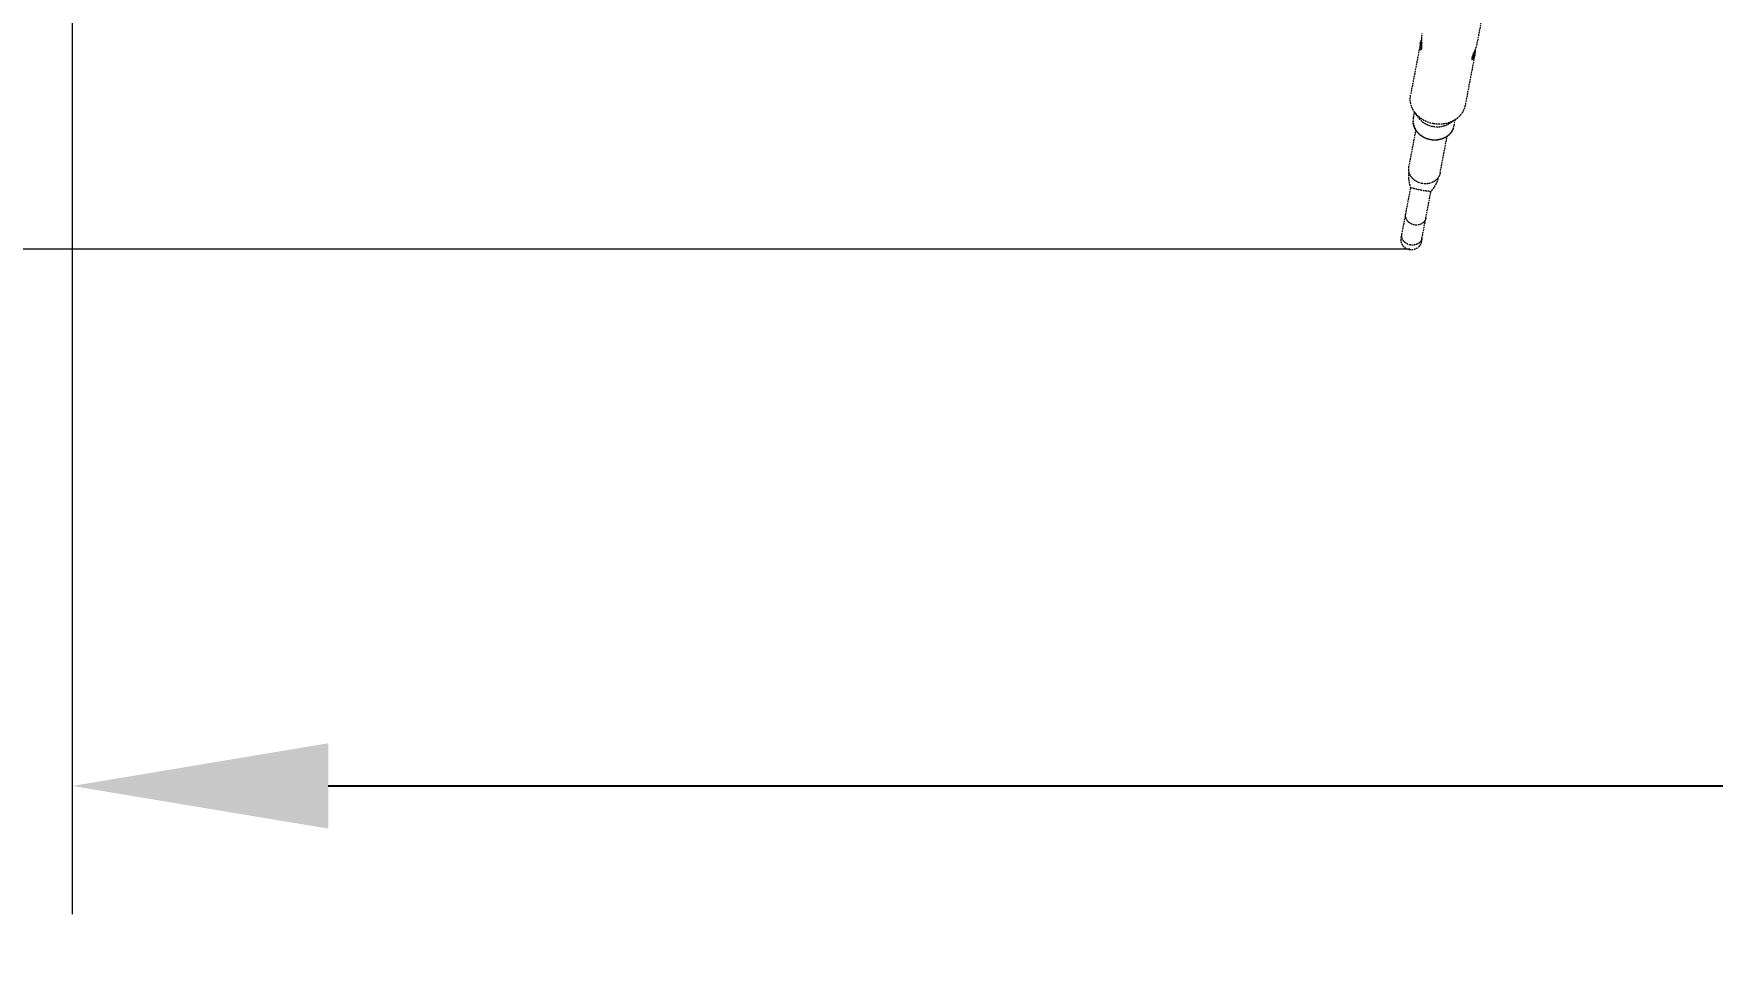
# Model space of a CAD drawing. Header units: millimetres. Extents: x -6347 to 5606, y -5931 to 5534.
# Drawn here: x -3519 to -2208, y -4120 to -3395 of the extents above; entities that cross this region are included whole.
import ezdxf

# ---------------------------------------------------------------- set-up
doc = ezdxf.new("R2010")
doc.units = ezdxf.units.MM
doc.linetypes.add('HIDDEN', pattern=[1.905, 1.27, -0.635])
for name, color, linetype in [('DIKOM_ЗОНА', 90, 'Continuous'), ('DIKOM_ОБЪЕКТ', 7, 'Continuous'), ('DIKOM_РАЗМЕР_ЗОНА', 7, 'Continuous'), ('DIKOM_РАЗМЕР_ОБЪЕКТА', 7, 'Continuous')]:
    doc.layers.add(name, color=color, linetype=linetype)
doc.styles.add('style1', font='arialbd.ttf', dxfattribs={"width": 0.8})
doc.dimstyles.new('1-50', dxfattribs={"dimtxt": 300, "dimasz": 200, "dimexe": 100, "dimexo": 0, "dimgap": 100, "dimtad": 1, "dimtxsty": 'style1', "dimcen": 200, "dimclrd": 7, "dimclre": 7, "dimclrt": 7, "dimadec": 1, "dimazin": 2, "dimtfac": 1, "dimtmove": 0, "dimatfit": 2, "dimfxl": 0, "dimlwd": 25, "dimlwe": 18, "dimarcsym": 0})

# ---------------------------------------------------------------- blocks, each defined once
blk = doc.blocks.new('*D0')
at = {"layer": 'Defpoints', "color": 0, "transparency": 16777216}
for p in [(-3488.6, -2503.9), (4111.4, -2503.9), (4111.4, -3982.7)]:
    blk.add_point(p, dxfattribs=at)
at = {"layer": 'DIKOM_РАЗМЕР_ОБЪЕКТА', "color": 7, "lineweight": 18, "transparency": 16777216}
for p, q in [((-3488.6, -2503.9), (-3488.6, -4082.7)), ((4111.4, -2503.9), (4111.4, -4082.7))]:
    blk.add_line(p, q, dxfattribs=at)
at = {"layer": 'DIKOM_РАЗМЕР_ОБЪЕКТА', "color": 7, "lineweight": 25, "transparency": 16777216}
blk.add_line((-3288.6, -3982.7), (3911.4, -3982.7), dxfattribs=at)
at = {"layer": 'DIKOM_РАЗМЕР_ОБЪЕКТА', "color": 7, "transparency": 16777216}
for points in [[(-3288.6, -3949.3), (-3288.6, -4016), (-3488.6, -3982.7)], [(3911.4, -3949.3), (3911.4, -4016), (4111.4, -3982.7)]]:
    blk.add_solid(points, dxfattribs=at)
at = {"layer": 'DIKOM_РАЗМЕР_ОБЪЕКТА', "color": 7, "transparency": 16777216, "insert": (275.1, -3652.9), "char_height": 300, "attachment_point": 5, "style": 'style1'}
blk.add_mtext('{\\fArial|b0|i0|c204|p34;\\H1.5x;7600}', dxfattribs=at)
blk = doc.blocks.new('*D1')
at = {"layer": 'Defpoints', "color": 0, "transparency": 16777216}
for p in [(-3966.8, 4036.4), (-2434.4, 4036.4), (-2443.9, -3563.6)]:
    blk.add_point(p, dxfattribs=at)
at = {"layer": 'DIKOM_РАЗМЕР_ОБЪЕКТА', "color": 7, "lineweight": 18, "transparency": 16777216}
for p, q in [((-2434.4, 4036.4), (-4066.8, 4036.4)), ((-2443.9, -3563.6), (-4066.8, -3563.6))]:
    blk.add_line(p, q, dxfattribs=at)
at = {"layer": 'DIKOM_РАЗМЕР_ОБЪЕКТА', "color": 7, "lineweight": 25, "transparency": 16777216}
blk.add_line((-3966.8, -3363.6), (-3966.8, 3836.4), dxfattribs=at)
at = {"layer": 'DIKOM_РАЗМЕР_ОБЪЕКТА', "color": 7, "transparency": 16777216}
for points in [[(-4000.2, 3836.4), (-3933.5, 3836.4), (-3966.8, 4036.4)], [(-4000.2, -3363.6), (-3933.5, -3363.6), (-3966.8, -3563.6)]]:
    blk.add_solid(points, dxfattribs=at)
at = {"layer": 'DIKOM_РАЗМЕР_ОБЪЕКТА', "color": 7, "transparency": 16777216, "insert": (-4296.6, 234), "char_height": 300, "attachment_point": 5, "rotation": 90, "style": 'style1'}
blk.add_mtext('{\\fArial|b0|i0|c204|p34;\\H1.5x;7600}', dxfattribs=at)
blk = doc.blocks.new('*D2')
at = {"layer": 'Defpoints', "color": 0, "transparency": 16777216}
for p in [(-2990.7, 5534.4), (-5782.2, -5057.7), (-2990.7, -5057.7)]:
    blk.add_point(p, dxfattribs=at)
at = {"layer": 'DIKOM_РАЗМЕР_ЗОНА', "color": 7, "lineweight": 18, "transparency": 16777216}
for p, q in [((-2990.7, 5534.4), (-5882.2, 5534.4)), ((-2990.7, -5057.7), (-5882.2, -5057.7))]:
    blk.add_line(p, q, dxfattribs=at)
at = {"layer": 'DIKOM_РАЗМЕР_ЗОНА', "color": 7, "lineweight": 25, "transparency": 16777216}
blk.add_line((-5782.2, 5334.4), (-5782.2, -4857.7), dxfattribs=at)
at = {"layer": 'DIKOM_РАЗМЕР_ЗОНА', "color": 7, "transparency": 16777216}
for points in [[(-5815.6, 5334.4), (-5748.9, 5334.4), (-5782.2, 5534.4)], [(-5815.6, -4857.7), (-5748.9, -4857.7), (-5782.2, -5057.7)]]:
    blk.add_solid(points, dxfattribs=at)
at = {"layer": 'DIKOM_РАЗМЕР_ЗОНА', "color": 7, "transparency": 16777216, "insert": (-6112, 238.4), "char_height": 300, "attachment_point": 5, "rotation": 90, "style": 'style1'}
blk.add_mtext('{\\fArial|b0|i0|c204|p34;\\H1.5x;10600}', dxfattribs=at)
blk = doc.blocks.new('*D3')
at = {"layer": 'Defpoints', "color": 0, "transparency": 16777216}
for p in [(-4990.7, -3057.7), (5606.2, -3057.7), (-4990.7, -5831.4)]:
    blk.add_point(p, dxfattribs=at)
at = {"layer": 'DIKOM_РАЗМЕР_ЗОНА', "color": 7, "lineweight": 18, "transparency": 16777216}
for p, q in [((-4990.7, -3057.7), (-4990.7, -5931.4)), ((5606.2, -3057.7), (5606.2, -5931.4))]:
    blk.add_line(p, q, dxfattribs=at)
at = {"layer": 'DIKOM_РАЗМЕР_ЗОНА', "color": 7, "lineweight": 25, "transparency": 16777216}
blk.add_line((5406.2, -5831.4), (-4790.7, -5831.4), dxfattribs=at)
at = {"layer": 'DIKOM_РАЗМЕР_ЗОНА', "color": 7, "transparency": 16777216}
for points in [[(-4790.7, -5798.1), (-4790.7, -5864.7), (-4990.7, -5831.4)], [(5406.2, -5798.1), (5406.2, -5864.7), (5606.2, -5831.4)]]:
    blk.add_solid(points, dxfattribs=at)
at = {"layer": 'DIKOM_РАЗМЕР_ЗОНА', "color": 7, "transparency": 16777216, "insert": (307.7, -5501.6), "char_height": 300, "attachment_point": 5, "style": 'style1'}
blk.add_mtext('{\\fArial|b0|i0|c204|p34;\\H1.5x;10600}', dxfattribs=at)

msp = doc.modelspace()

# ---------------------------------------------------------------- linework, layer by layer
at = {"layer": 'DIKOM_ЗОНА', "color": 3, "lineweight": 15}
msp.add_lwpolyline([(3606.162, 5534.428), (-2990.749, 5534.428, 0.41421356), (-4990.749, 3534.428), (-4990.749, -3057.651, 0.41421356), (-2990.749, -5057.651), (3606.162, -5057.651, 0.41421356), (5606.162, -3057.651), (5606.162, 3534.428, 0.41421356)], format="xyb", close=True, dxfattribs=at)
at = {"layer": 'DIKOM_ОБЪЕКТ', "color": 7, "linetype": 'HIDDEN', "lineweight": 15}
for p, q in [((-2384.101, -3363.949), (-2391.586, -3403.296)), ((-2435.831, -3403.664), (-2443.326, -3443.063)), ((-2393.198, -3411.775), (-2400.693, -3451.173)), ((-2441.137, -3461.044), (-2440.25, -3456.386)), ((-2437.025, -3460.989), (-2439.894, -3456.895)), ((-2444.576, -3499.397), (-2439.127, -3470.751)), ((-2408.964, -3462.778), (-2413.135, -3465.534)), ((-2409.332, -3467.095), (-2408.445, -3462.436)), ((-2420.214, -3504.031), (-2414.765, -3475.386)), ((-2444.444, -3503.534), (-2444.565, -3504.169)), ((-2421.855, -3507.823), (-2421.977, -3508.466)), ((-2447.106, -3536.252), (-2443.176, -3515.59)), ((-2431.393, -3539.241), (-2427.463, -3518.579)), ((-2450.095, -3551.965), (-2447.164, -3536.555)), ((-2434.382, -3554.954), (-2431.451, -3539.544)), ((-2450.608, -3554.662), (-2450.153, -3552.268)), ((-2434.895, -3557.651), (-2434.44, -3555.257))]:
    msp.add_line(p, q, dxfattribs=at)
for points, knots in [([(-2434.638, -3406.889), (-2434.585, -3406.608), (-2434.521, -3405.97), (-2434.494, -3405.009), (-2434.521, -3403.235), (-2434.607, -3401.143), (-2434.594, -3398.232), (-2434.442, -3396.424), (-2434.24, -3395.304)], [0, 0, 0, 0, 0.85635389, 1.9216108, 2.8818535, 6.18174122, 8.20046477, 11.61303569, 11.61303569, 11.61303569, 11.61303569]), ([(-2435.728, -3403.128), (-2435.831, -3403.64), (-2435.976, -3404.581), (-2436.017, -3405.89), (-2435.903, -3406.826), (-2435.696, -3407.42), (-2435.509, -3407.732), (-2435.229, -3407.918), (-2434.926, -3407.746), (-2434.76, -3407.375), (-2434.668, -3407.076), (-2434.638, -3406.889)], [0, 0, 0, 0, 1.56624814, 2.85112412, 3.92119136, 4.3832934, 4.72135738, 5.02660566, 5.28449961, 5.66770373, 6.23028748, 6.23028748, 6.23028748, 6.23028748]), ([(-2434.583, -3401.839), (-2434.651, -3402.083), (-2434.777, -3402.567), (-2434.965, -3403.507), (-2435.085, -3404.602), (-2435.027, -3405.752), (-2434.825, -3406.419), (-2434.666, -3406.669)], [0, 0, 0, 0, 0.76053385, 1.50005311, 2.8736381, 4.05688764, 4.93963923, 4.93963923, 4.93963923, 4.93963923]), ([(-2391.586, -3403.296), (-2391.632, -3403.544), (-2391.753, -3404.101), (-2392.05, -3405.241), (-2392.546, -3406.761), (-2393.411, -3408.981), (-2394.258, -3410.894), (-2394.936, -3412.535), (-2395.263, -3413.437), (-2395.438, -3414.055), (-2395.492, -3414.336)], [0, 0, 0, 0, 0.75705922, 1.70837415, 3.53406537, 5.5511752, 8.85477741, 9.80939748, 10.8759589, 11.73305119, 11.73305119, 11.73305119, 11.73305119]), ([(-2395.492, -3414.336), (-2395.534, -3414.572), (-2395.578, -3414.891), (-2395.504, -3415.268), (-2395.387, -3415.442), (-2395.179, -3415.494), (-2394.855, -3415.367), (-2394.483, -3414.992), (-2394.072, -3414.361), (-2393.544, -3413.195), (-2393.282, -3412.191), (-2393.142, -3411.477)], [0, 0, 0, 0, 0.72597025, 0.94569159, 1.14513794, 1.32645848, 1.54885834, 2.16340662, 2.88946125, 3.80583614, 5.98955215, 5.98955215, 5.98955215, 5.98955215]), ([(-2393.684, -3409.576), (-2393.71, -3409.838), (-2393.774, -3410.35), (-2393.945, -3411.31), (-2394.239, -3412.376), (-2394.661, -3413.302), (-2395.063, -3413.86), (-2395.274, -3414.064), (-2395.381, -3414.139)], [0, 0, 0, 0, 0.78865203, 1.54800011, 2.92433422, 4.0982662, 4.5876978, 4.97750163, 4.97750163, 4.97750163, 4.97750163]), ([(-2443.066, -3515.951), (-2442.931, -3515.8), (-2442.488, -3515.626), (-2441.706, -3515.693), (-2440.37, -3516.019), (-2438.934, -3516.449), (-2437.104, -3516.925), (-2435.31, -3517.317), (-2432.81, -3517.719), (-2430.699, -3517.905), (-2429.157, -3518.087), (-2428.56, -3518.227), (-2428.056, -3518.413), (-2427.778, -3518.664), (-2427.697, -3518.875)], [0, 0, 0, 0, 0.59355246, 1.37555387, 2.32465684, 4.72287861, 5.87102389, 7.99575621, 10.23206738, 13.46069099, 14.3518228, 14.88857098, 15.29734161, 15.9607543, 15.9607543, 15.9607543, 15.9607543])]:
    msp.add_open_spline(points, degree=3, knots=knots, dxfattribs=at)
for points in [[(-2434.24, -3395.304), (-2434.233, -3395.268), (-2434.227, -3395.231), (-2434.22, -3395.194)], [(-2434.573, -3402.111), (-2434.576, -3402.008), (-2434.578, -3401.905), (-2434.581, -3401.801)]]:
    msp.add_open_spline(points, degree=3, dxfattribs=at)
for points, weights, degree, knots in [([(-2435.728, -3403.128), (-2435.699, -3402.988), (-2435.669, -3402.843), (-2435.636, -3402.702), (-2435.571, -3402.416), (-2435.5, -3402.132), (-2435.423, -3401.849), (-2435.231, -3401.154), (-2435.012, -3400.466), (-2434.767, -3399.787), (-2434.71, -3399.628), (-2434.651, -3399.469), (-2434.592, -3399.309)], [1, 1, 1, 1, 0.999850713992, 0.999850713992, 1, 0.99950876346, 0.99950876346, 1, 1, 1, 1], 3, [0.41099017, 0.41099017, 0.41099017, 0.41099017, 0.89558876, 0.89558876, 0.89558876, 1.7743065, 1.7743065, 1.7743065, 3.93917176, 3.93917176, 3.93917176, 4.45271698, 4.45271698, 4.45271698, 4.45271698]), ([(-2434.778, -3407.064), (-2434.852, -3407.135), (-2434.765, -3407.054), (-2434.704, -3406.829), (-2434.592, -3406.323), (-2434.535, -3405.807), (-2434.533, -3405.289), (-2434.518, -3404.385), (-2434.527, -3403.482), (-2434.561, -3402.579), (-2434.562, -3402.555), (-2434.563, -3402.531), (-2434.563, -3402.507)], [1, 1, 1, 1, 0.996163486736, 0.996163486736, 1, 0.999756284637, 0.999756284637, 1, 1, 1, 1], 3, [0, 0, 0, 0, 2.05579394, 2.05579394, 2.05579394, 3.60906236, 3.60906236, 3.60906236, 6.31936733, 6.31936733, 6.31936733, 6.39643676, 6.39643676, 6.39643676, 6.39643676]), ([(-2392.752, -3407.27), (-2392.76, -3407.761), (-2392.779, -3408.252), (-2392.809, -3408.743), (-2392.84, -3409.245), (-2392.886, -3409.746), (-2392.948, -3410.246), (-2392.979, -3410.495), (-2393.015, -3410.748), (-2393.054, -3410.987), (-2393.081, -3411.149), (-2393.111, -3411.318), (-2393.142, -3411.477)], [1, 0.999843080049, 0.999843080049, 1, 0.99969094351, 0.99969094351, 1, 1, 1, 1, 1, 1, 1], 3, [0, 0, 0, 0, 1.47431119, 1.47431119, 1.47431119, 2.98416883, 2.98416883, 2.98416883, 3.79828438, 3.79828438, 3.79828438, 4.35876042, 4.35876042, 4.35876042, 4.35876042]), ([(-2393.951, -3410.228), (-2394.311, -3411.065), (-2394.655, -3411.908), (-2395.044, -3412.828), (-2395.31, -3413.791), (-2395.42, -3414.179), (-2395.412, -3414.582)], [1, 0.999956137236, 1, 0.997863571898, 1, 0.989228691973, 1], 2, [0, 0, 0, 1.82171908, 1.82171908, 3.81691, 3.81691, 4.61694358, 4.61694358, 4.61694358]), ([(-2427.895, -3478.059), (-2430.867, -3477.497), (-2433.496, -3476.003), (-2436.289, -3474.425), (-2438.291, -3471.918), (-2440.227, -3469.497), (-2440.981, -3466.49), (-2441.332, -3465.067), (-2441.357, -3463.601)], [1, 0.986443849322, 1, 0.981731981675, 1, 0.97713902818, 1, 0.993675643043, 1], 2, [0, 0, 0, 5.99326615, 5.99326615, 12.33075544, 12.33075544, 18.43582981, 18.43582981, 21.35519354, 21.35519354, 21.35519354]), ([(-2410.066, -3469.553), (-2410.626, -3470.908), (-2411.475, -3472.103), (-2413.282, -3474.622), (-2415.971, -3476.164), (-2418.754, -3477.761), (-2421.931, -3478.203), (-2424.925, -3478.627), (-2427.895, -3478.059)], [1, 0.993675643043, 1, 0.977139028179, 1, 0.981731981675, 1, 0.986443849322, 1], 2, [0, 0, 0, 2.91936373, 2.91936373, 9.0244381, 9.0244381, 15.36192739, 15.36192739, 21.35519354, 21.35519354, 21.35519354]), ([(-2434.895, -3557.651), (-2435.514, -3560.905), (-2438.253, -3562.769), (-2440.992, -3564.632), (-2444.246, -3564.013), (-2447.501, -3563.394), (-2449.364, -3560.655), (-2451.227, -3557.916), (-2450.608, -3554.662)], [1, 0.923879435599, 1, 0.923879532511, 1, 0.923879532511, 1, 0.923879494113, 1], 2, [0, 0, 0, 6.2810843, 6.2810843, 12.56216838, 12.56216838, 18.84325247, 18.84325247, 25.12433664, 25.12433664, 25.12433664])]:
    msp.add_rational_spline(points, weights, degree=degree, knots=knots, dxfattribs=at)
for points, weights in [([(-2425.521, -3465.578), (-2446.837, -3461.523), (-2443.326, -3443.063)], [1, 0.707106781187, 1]), ([(-2441.137, -3461.044), (-2443.757, -3474.816), (-2427.854, -3477.841)], [1, 0.707106781187, 1]), ([(-2425.963, -3467.903), (-2433.138, -3466.538), (-2437.025, -3460.989)], [1, 0.843279406619, 0.854274163489]), ([(-2400.693, -3451.173), (-2404.205, -3469.633), (-2425.521, -3465.578)], [1, 0.707106781187, 1]), ([(-2427.854, -3477.841), (-2411.951, -3480.867), (-2409.332, -3467.095)], [1, 0.707106781187, 1]), ([(-2413.135, -3465.534), (-2418.789, -3469.268), (-2425.963, -3467.903)], [0.854274163489, 0.843279406619, 1]), ([(-2434.403, -3512.266), (-2446.59, -3509.95), (-2444.584, -3499.395)], [1, 0.707106781187, 1]), ([(-2443.066, -3515.951), (-2445.376, -3508.434), (-2444.565, -3504.169)], [1, 0.916631255073, 1]), ([(-2420.211, -3504.032), (-2422.218, -3514.584), (-2434.403, -3512.266)], [1, 0.707106781187, 1]), ([(-2421.977, -3508.466), (-2422.789, -3512.731), (-2427.697, -3518.875)], [1, 0.916631255383, 1]), ([(-2440.544, -3544.55), (-2448.4, -3543.056), (-2447.106, -3536.252)], [1, 0.707106781187, 1]), ([(-2431.393, -3539.241), (-2432.688, -3546.045), (-2440.544, -3544.55)], [1, 0.707106781187, 1]), ([(-2443.533, -3560.263), (-2451.39, -3558.769), (-2450.095, -3551.965)], [1, 0.707106781187, 1]), ([(-2434.382, -3554.954), (-2435.677, -3561.758), (-2443.533, -3560.263)], [1, 0.707106781187, 1])]:
    msp.add_rational_spline(points, weights, degree=2, dxfattribs=at)

# ---------------------------------------------------------------- dimensions: what is measured, and where the dimension line sits
at = {"layer": 'DIKOM_РАЗМЕР_ЗОНА'}
dim = msp.add_linear_dim(base=(-5782.236, -5057.651), p1=(-2990.749, 5534.428), p2=(-2990.749, -5057.651), angle=90, text='{\\fArial|b0|i0|c204|p34;\\H1.5x;10600}', dimstyle='1-50', dxfattribs=at)
dim.commit()
dim.dimension.update_dxf_attribs({"geometry": '*D2', "text_midpoint": (-5782.236, 238.388), "dimtype": 160})
dim = msp.add_linear_dim(base=(-4990.749, -5831.402), p1=(5606.162, -3057.651), p2=(-4990.749, -3057.651), text='{\\fArial|b0|i0|c204|p34;\\H1.5x;10600}', dimstyle='1-50', dxfattribs=at)
dim.commit()
dim.dimension.update_dxf_attribs({"geometry": '*D3', "text_midpoint": (307.706, -5831.402), "dimtype": 160})
at = {"layer": 'DIKOM_РАЗМЕР_ОБЪЕКТА'}
dim = msp.add_linear_dim(base=(-3966.82, 4036.428), p1=(-2443.947, -3563.562), p2=(-2434.382, 4036.428), angle=90, text='{\\fArial|b0|i0|c204|p34;\\H1.5x;7600}', dimstyle='1-50', dxfattribs=at)
dim.commit()
dim.dimension.update_dxf_attribs({"geometry": '*D1', "text_midpoint": (-3966.82, 234.044), "dimtype": 160})
dim = msp.add_linear_dim(base=(4111.386, -3982.678), p1=(-3488.614, -2503.932), p2=(4111.386, -2503.932), text='{\\fArial|b0|i0|c204|p34;\\H1.5x;<>}', dimstyle='1-50', dxfattribs=at)
dim.commit()
dim.dimension.update_dxf_attribs({"geometry": '*D0', "text_midpoint": (275.108, -3982.678), "dimtype": 160})

doc.saveas('drawing.dxf')
